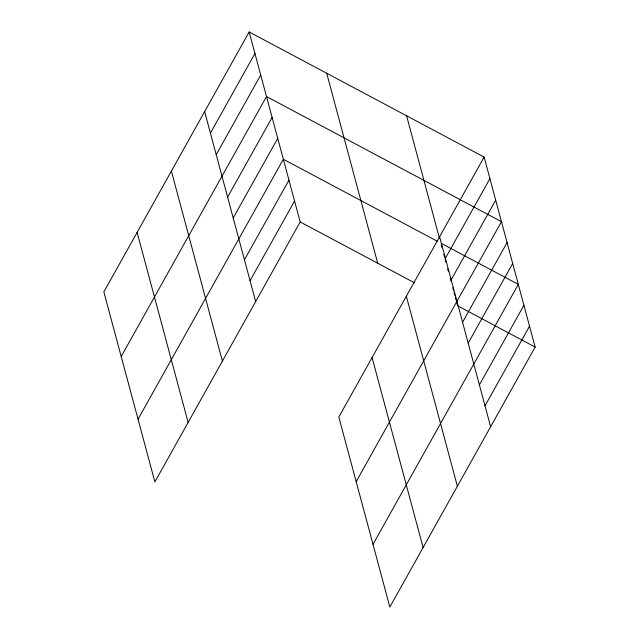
<?xml version="1.0" encoding="UTF-8"?>
<svg xmlns="http://www.w3.org/2000/svg" width="639" height="639" viewBox="0 0 639 639"><rect width="100%" height="100%" fill="white"/><g stroke="black" fill="none" stroke-linecap="round" stroke-linejoin="round"><path stroke-width="0.96" d="M249.154 31.95L103.853 291.927L154.878 481.918L300.178 221.941L249.154 31.95L484.122 157.082L535.147 347.073L389.846 607.05L338.822 417.059L484.122 157.082M210.423 133.128L254.937 53.484M216.206 154.662L260.72 75.011M121.202 356.522L266.503 96.545L501.463 221.677L356.171 481.654M227.604 197.092L272.118 117.448M233.219 217.987L277.725 138.343M138.04 419.224L283.341 159.247L437.252 241.215M244.441 259.785L288.956 180.142M250.057 280.689L294.563 201.037M445.391 258.26L489.905 178.616M451.174 279.794L495.688 200.143M462.564 322.224L507.078 242.58M468.179 343.119L512.694 263.476M373.008 544.356L518.309 284.371L441.645 243.547M479.402 384.918L523.916 305.274M485.017 405.821L529.531 326.17M300.178 221.941L414.591 282.869M457.604 305.777L535.147 347.073M439.608 236.726L490.632 426.716M406.58 115.787L439.488 238.331M441.277 244.985L442.044 247.828M443.825 254.482L444.592 257.333M445.103 259.226L445.87 262.078M447.651 268.731L448.418 271.583M450.207 278.229L450.974 281.08M452.755 287.726L453.522 290.577M454.033 292.478L454.8 295.33M455.311 297.231L456.07 300.074M456.581 301.975L457.348 304.827M406.348 296.24L457.372 486.223M326.697 73.245L377.713 263.236M372.082 357.552L423.106 547.543M204.64 111.593L255.664 301.584M171.38 171.108L222.404 361.099M137.113 232.42L188.138 422.411"/></g></svg>
